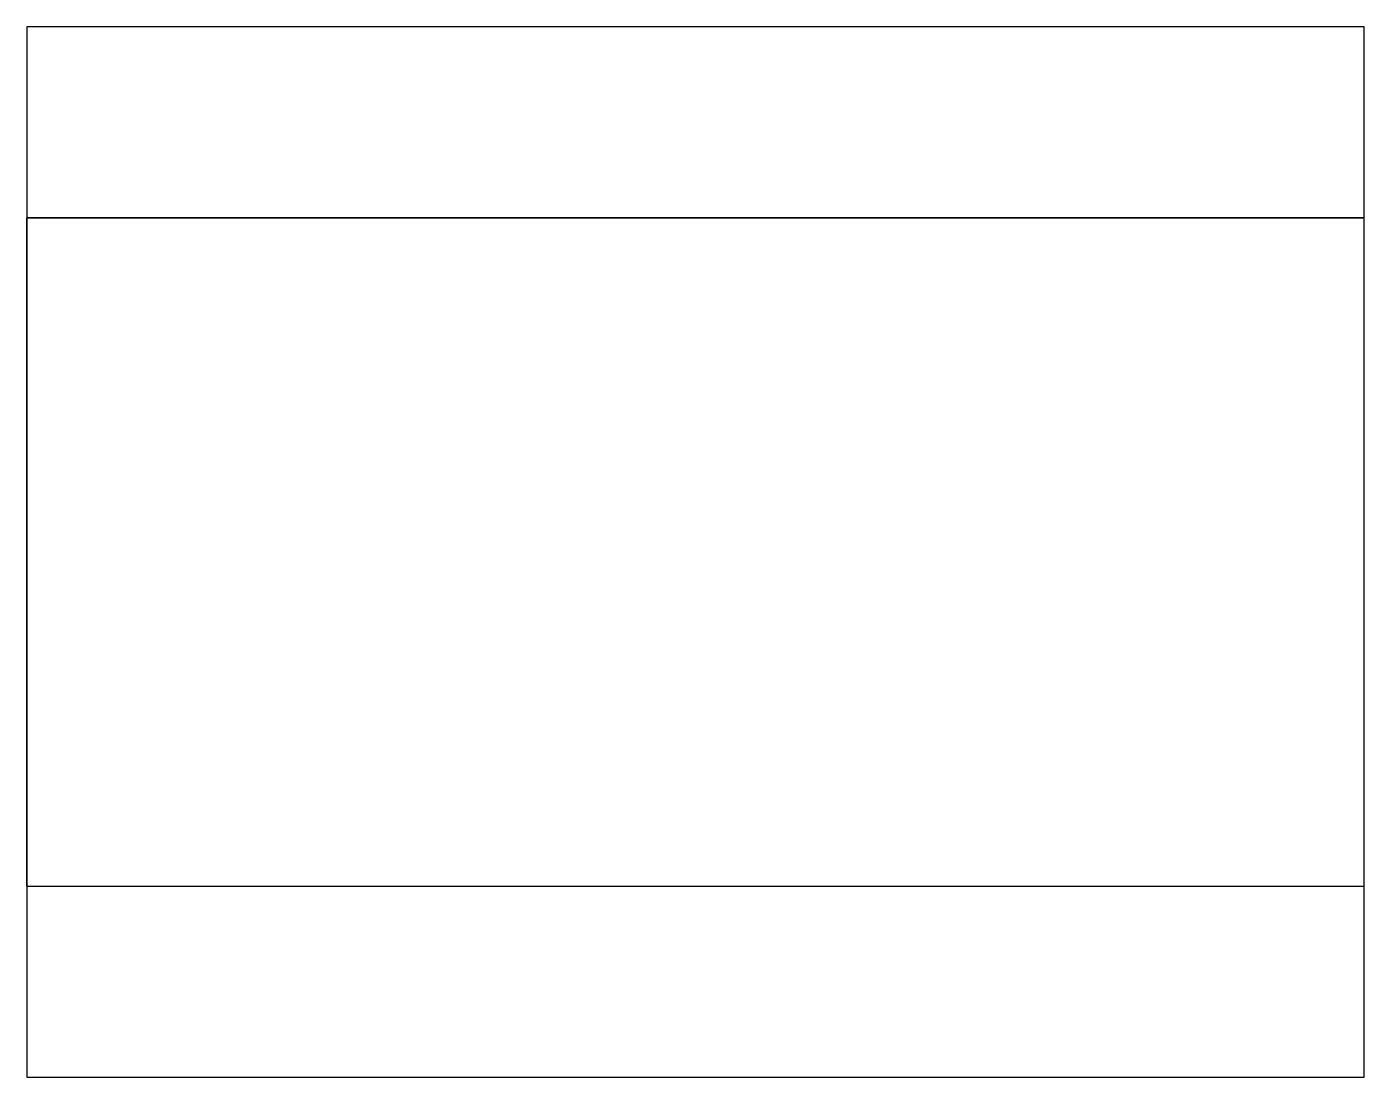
# Model space of a CAD drawing. Header units: millimetres. Extents: x 177.5 to 247.5, y 110.7 to 165.7.
import ezdxf

# ---------------------------------------------------------------- set-up
doc = ezdxf.new("R2010")
doc.units = ezdxf.units.MM
doc.layers.get('0').update_dxf_attribs({"true_color": 0xc2ced6})

msp = doc.modelspace()

# ---------------------------------------------------------------- linework, layer by layer
for p, q in [((247.499, 165.72, 18.113), (177.499, 165.72, 18.113)), ((177.499, 165.72, 18.113), (177.499, 155.72, 10)), ((247.499, 155.72, 10), (247.499, 165.72, 18.113)), ((247.499, 155.72), (177.499, 155.72)), ((177.499, 155.72), (177.499, 120.72)), ((177.499, 120.72, 10), (177.499, 155.72, 10)), ((177.499, 155.72, 10), (177.499, 155.72)), ((177.499, 155.72, 10), (247.499, 155.72, 10)), ((247.499, 120.72), (247.499, 155.72)), ((247.499, 120.72, 10), (247.499, 155.72, 10)), ((247.499, 155.72, 10), (247.499, 155.72)), ((177.499, 120.72), (247.499, 120.72)), ((177.499, 120.72), (177.499, 120.72, 10)), ((177.499, 120.72, 10), (247.499, 120.72, 10)), ((177.499, 120.72, 10), (177.499, 110.72, 20.393)), ((247.499, 120.72, 10), (247.499, 120.72)), ((247.499, 110.72, 20.393), (247.499, 120.72, 10)), ((177.499, 110.72, 20.393), (247.499, 110.72, 20.393))]:
    msp.add_line(p, q)

doc.saveas('drawing.dxf')
